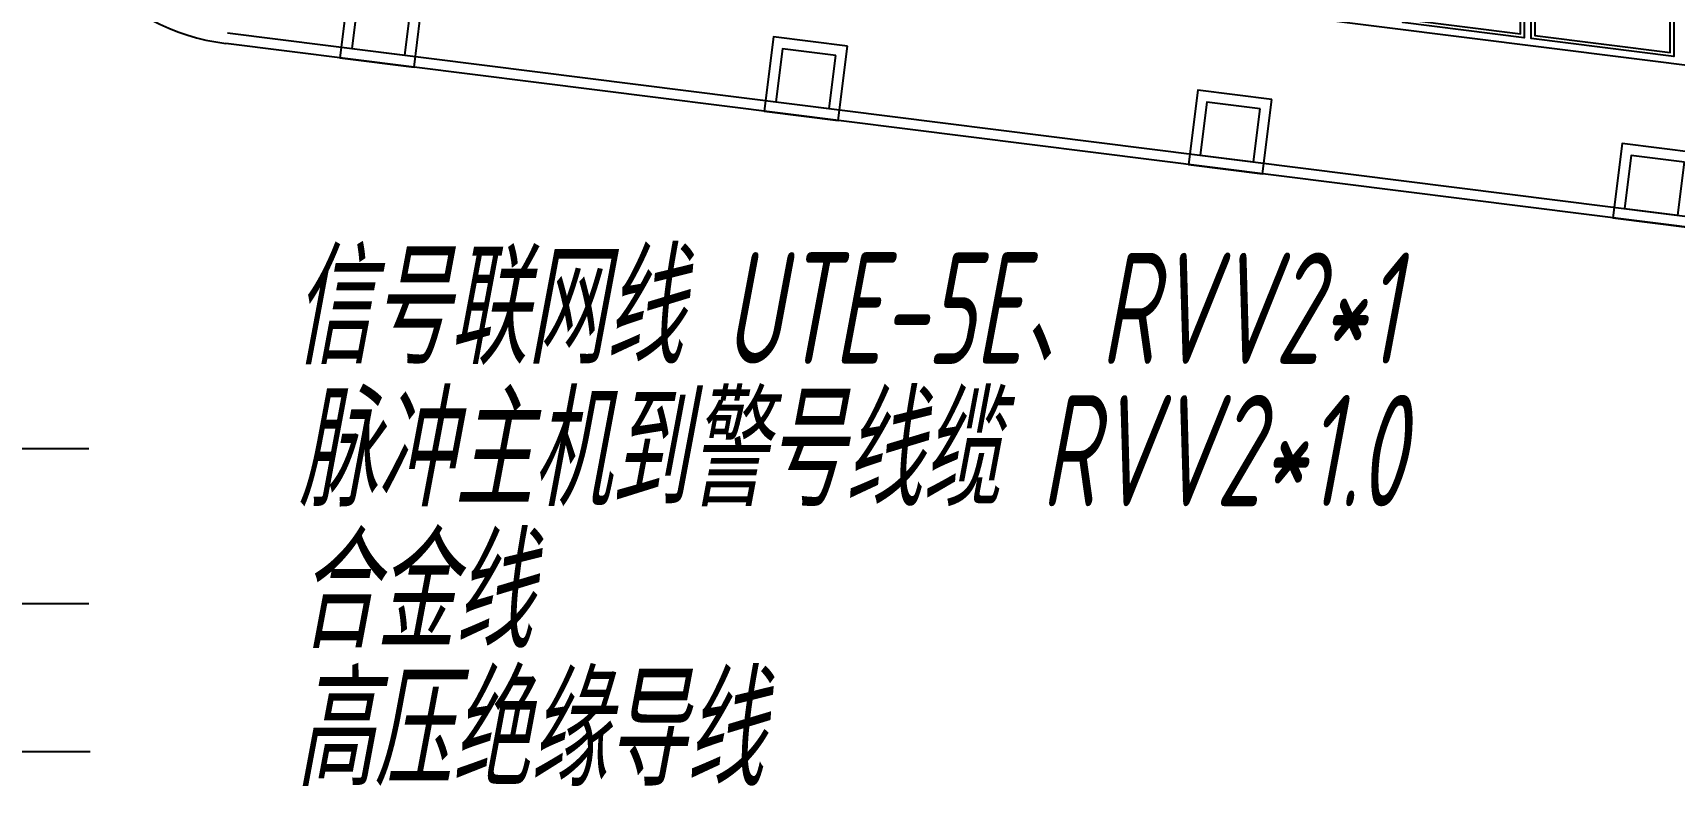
# Model space of a CAD drawing. Header units: millimetres. Extents: x -124346 to 101329, y -150859 to 114847.
# Drawn here: x -80303 to -34245, y -150859 to -129743 of the extents above; entities that cross this region are included whole.
import ezdxf

# ---------------------------------------------------------------- set-up
doc = ezdxf.new("R2010")
doc.units = ezdxf.units.MM
for name, color, linetype in [('-2', 2, 'Continuous'), ('EQUIP-通讯', 7, 'Continuous'), ('la', 33, 'Continuous'), ('电子围栏', 7, 'Continuous')]:
    doc.layers.add(name, color=color, linetype=linetype)
doc.styles.add('RD-FW-400', font='gbeitc.shx', dxfattribs={"width": 0.8, "height": 400, "bigfont": 'HZTXT.shx'})

msp = doc.modelspace()

# ---------------------------------------------------------------- linework, layer by layer
at = {"layer": '-2', "color": 251}
msp.add_line((-12059, -133399), (-80094, -124851), dxfattribs=at)
at = {"layer": '-2', "color": 251, "ltscale": 0.001}
for p, q in [((-74844, -129744), (-16520, -137071)), ((-16557, -137369), (-74891, -130040))]:
    msp.add_line(p, q, dxfattribs=at)
at = {"layer": '-2', "color": 251}
for points in [[(-69345, -128621), (-71428, -128359), (-71690, -130443), (-69606, -130704)], [(-69680, -128881), (-71168, -128694), (-71355, -130182), (-69867, -130369)], [(-57438, -130117), (-59522, -129855), (-59784, -131938), (-57700, -132200)], [(-57773, -130377), (-59262, -130190), (-59449, -131678), (-57960, -131865)], [(-45532, -131612), (-47615, -131351), (-47877, -133434), (-45794, -133696)], [(-45867, -131873), (-47355, -131686), (-47542, -133174), (-46054, -133361)], [(-33625, -133108), (-35709, -132846), (-35971, -134930), (-33887, -135192)], [(-33960, -133369), (-35449, -133182), (-35636, -134670), (-34147, -134857)]]:
    msp.add_lwpolyline(points, close=True, dxfattribs=at)
at = {"layer": '-2', "color": 251, "ltscale": 0.001}
msp.add_arc((-74143, -124087), 6000, 180, 262.8391, dxfattribs=at)
at = {"layer": 'la', "color": 251, "ltscale": 0.001, "flags": 128}
for points in [[(-41858, -123795), (-38458, -123795), (-38458, -129881), (-41858, -129453)], [(-38258, -123795), (-34258, -123795), (-34258, -130408), (-38258, -129906)], [(-41758, -123895), (-41758, -129365), (-38558, -129767), (-38558, -123895)], [(-38158, -123895), (-38158, -129818), (-34358, -130295), (-34358, -123895)]]:
    msp.add_lwpolyline(points, close=True, dxfattribs=at)
at = {"layer": '电子围栏', "color": 2, "ltscale": 30, "const_width": 0.642}
msp.add_lwpolyline([(-78669, -137695), (-84394, -137695)], dxfattribs=at)
at = {"layer": '电子围栏', "color": 3, "linetype": 'ByBlock', "ltscale": 30}
msp.add_lwpolyline([(-78730, -141407), (-84455, -141407)], dxfattribs=at)
at = {"layer": '电子围栏', "color": 4, "linetype": 'ByBlock'}
msp.add_lwpolyline([(-78730, -145747), (-84455, -145747)], dxfattribs=at)
at = {"layer": '电子围栏', "color": 1, "linetype": 'ByBlock'}
msp.add_lwpolyline([(-78691, -149898), (-84416, -149898)], dxfattribs=at)

# ---------------------------------------------------------------- texts
at = {"layer": 'EQUIP-通讯', "ltscale": 10, "style": 'RD-FW-400', "width": 0.7}
for s, height, p in [('信号联网线 UTE-5E、RVV2*1', 3122.41, (-73013, -139022)), ('脉冲主机到警号线缆 RVV2*1.0  ', 3122.41, (-72866, -143013)), ('合金线', 3122.4, (-72869, -146992)), ('高压绝缘导线', 3122.4, (-72942, -150859))]:
    msp.add_text(s, height=height, dxfattribs=at).set_placement(p)

doc.saveas('drawing.dxf')
